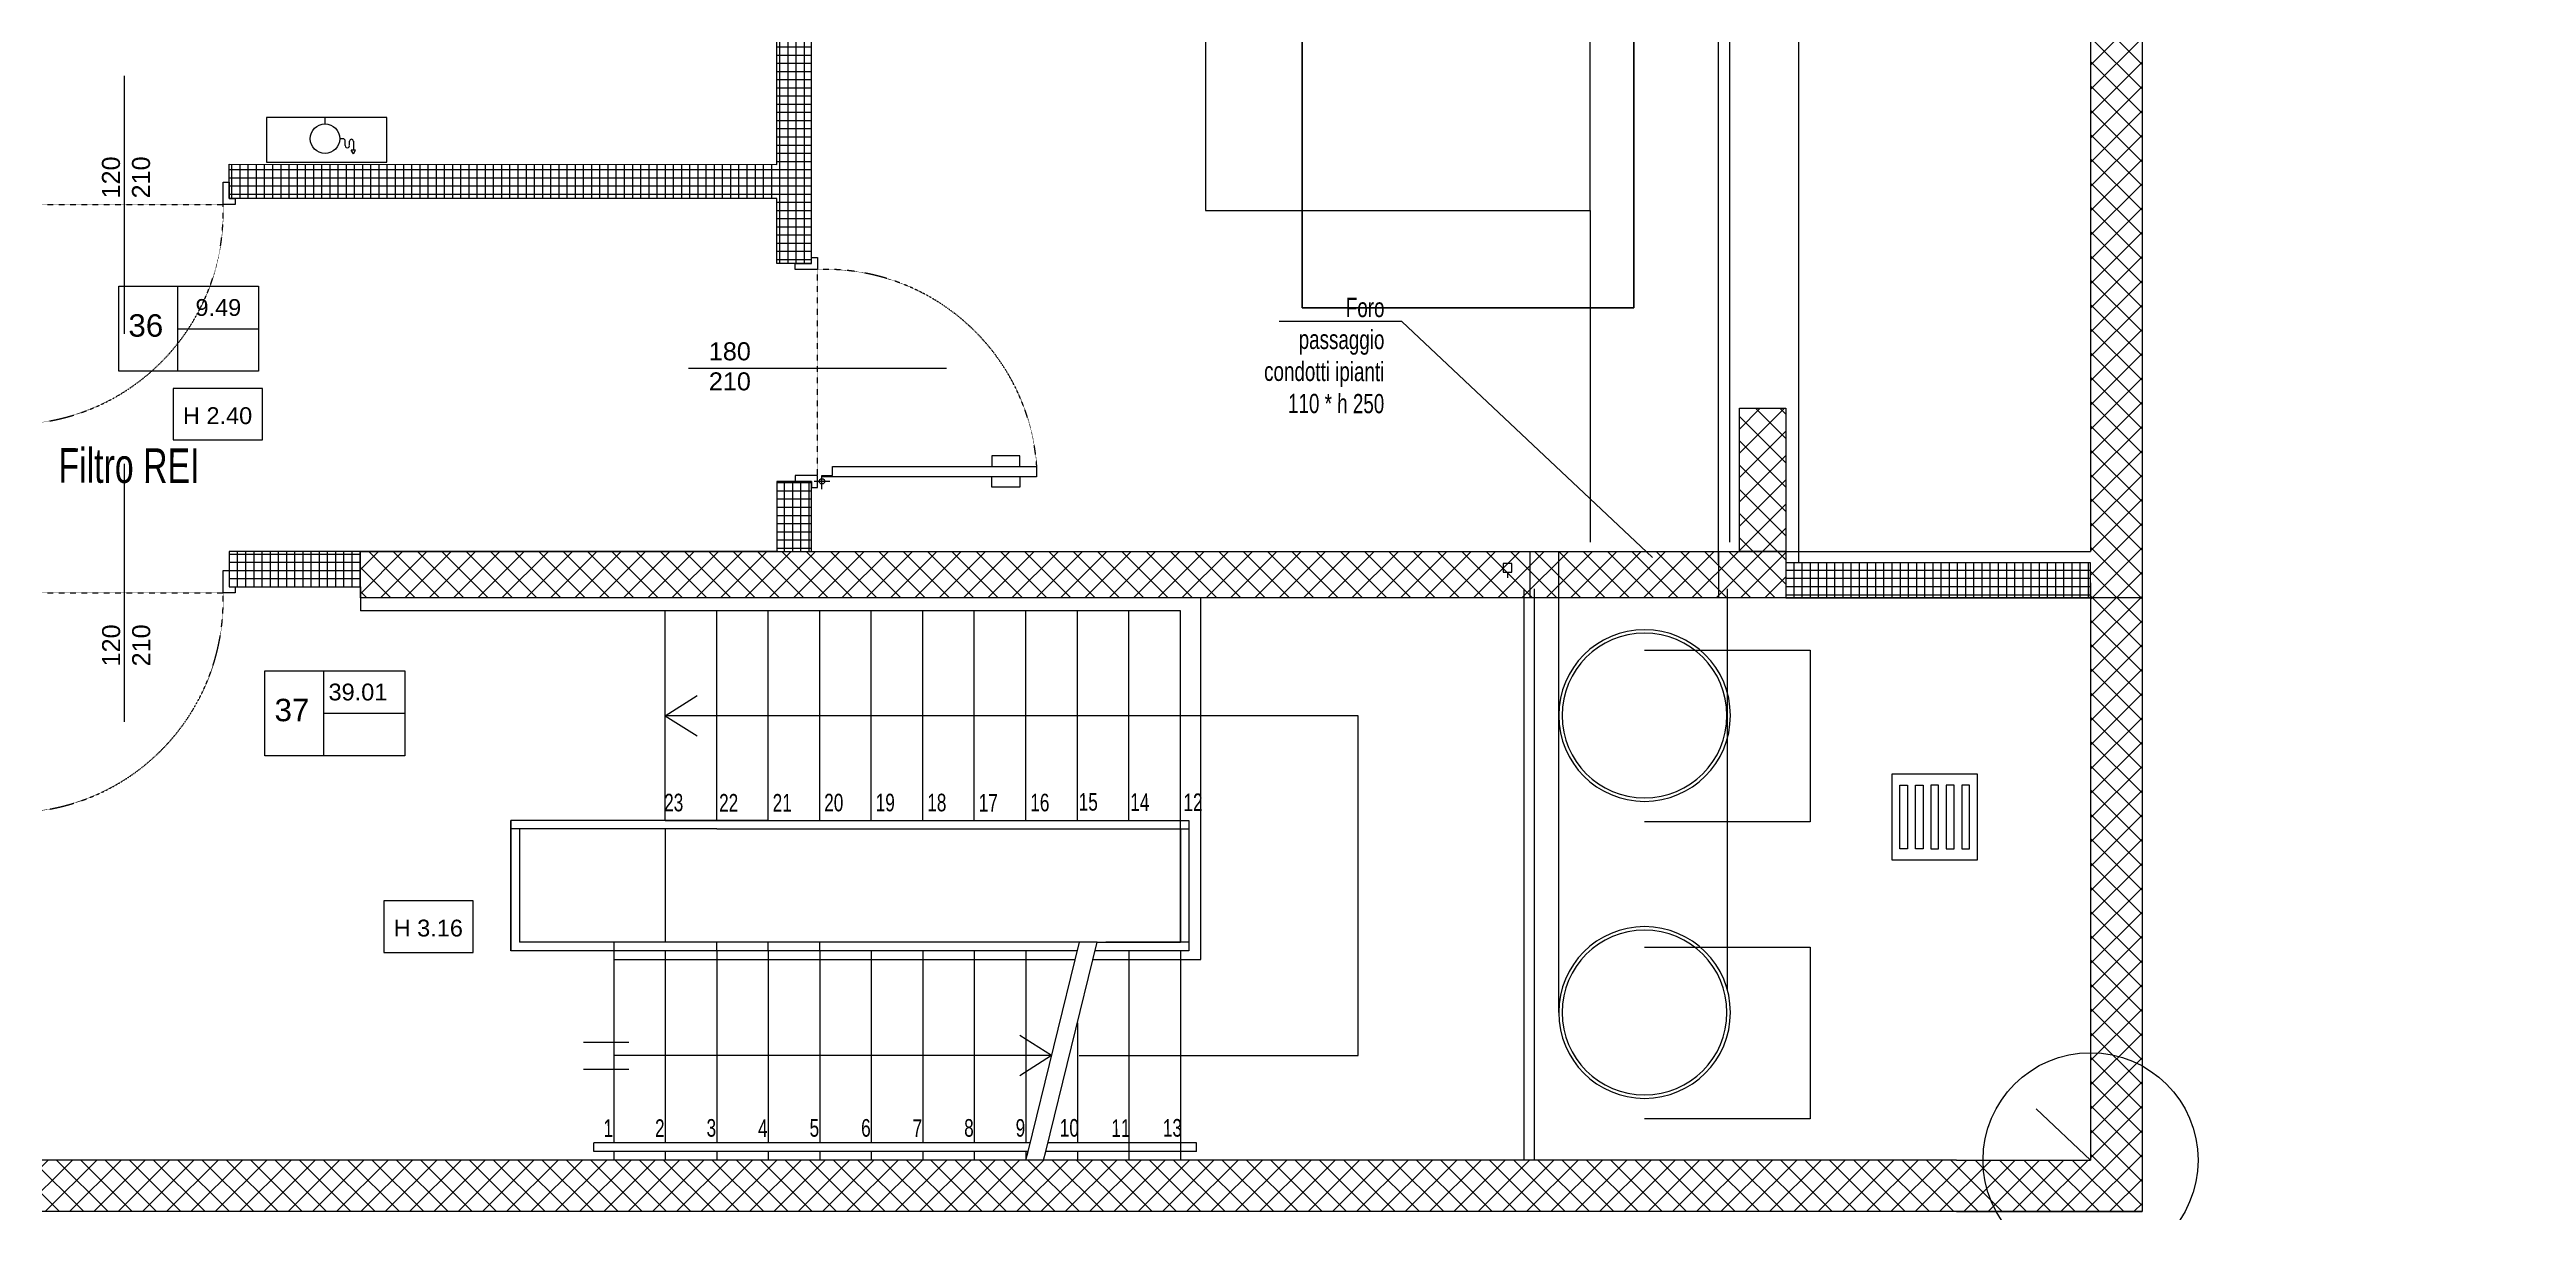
# Model space of a CAD drawing. Header units: millimetres. Extents: x -3782782348 to 131293, y -36553 to 57271.
# Drawn here: x 98095 to 99537, y 34743 to 35420 of the extents above; entities that cross this region are included whole.
import ezdxf

# ---------------------------------------------------------------- set-up
doc = ezdxf.new("R2010")
doc.units = ezdxf.units.MM
doc.header["$LTSCALE"] = 0.01
doc.linetypes.add('CONTINOUS', pattern=[0])
doc.linetypes.add('HIDDEN2', pattern=[4.7625, 3.175, -1.5875])
doc.layers.add('tubi_uta', color=253, linetype='Continuous', lineweight=50)
doc.layers.add('X_MURI', color=8, linetype='Continuous')
doc.layers.add('X_quote serramenti interni', color=251, linetype='CONTINOUS')
doc.styles.add('nomi', font='arial.ttf')
doc.styles.add('QUOTE', font='simplex.shx', dxfattribs={"width": 0.7})
pattern_1 = [(180, (96724.8174, -16956.5025), (-6e-16, -4.7625), []), (270, (96724.8174, -16956.5025), (4.7625, -9e-16), [])]

# ---------------------------------------------------------------- blocks, each defined once
blk = doc.blocks.new('porta 120 metallica')
blk.add_line((66, 71.6), (66, -78.7))
at = {"linetype": 'ByBlock'}
for p, q in [((-4.4, -6.2), (3.4, -6.2)), ((0.1, -10.8), (0.1, -1.7))]:
    blk.add_line(p, q, dxfattribs=at)
at = {"color": 5, "linetype": 'HIDDEN2'}
blk.add_line((3.5, -3.5), (123.5, -3.5), dxfattribs=at)
at = {"linetype": 'ByBlock'}
for points in [[(-3.5, 0), (-3.5, -3.5), (3.5, -3.5), (3.5, 9.5), (0, 9.5), (0, 0)], [(123.5, -3.5), (123.5, 9.5), (127, 9.5), (127, 0), (130.5, 0), (130.5, -3.5)], [(8.8, -12.3), (8.8, -131.2), (3.5, -131.2), (3.5, -131.2), (2.8, -131.2), (2.8, -6.2), (3.5, -6.2), (3.5, -12.3)]]:
    blk.add_lwpolyline(points, close=True, dxfattribs=at)
for points in [[(2.8, -121.4), (-3.3, -121.4), (-3.3, -105.1), (2.8, -105.1)], [(8.8, -121.4), (14.9, -121.4), (14.9, -105.1), (8.8, -105.1)]]:
    blk.add_lwpolyline(points, dxfattribs=at)
blk.add_circle((0.1, -6.2), 1.51, dxfattribs=at)
at = {"color": 5, "linetype": 'HIDDEN2'}
blk.add_arc((0, -8), 123.6, 274.0732, 2.0664, dxfattribs=at)

msp = doc.modelspace()

# ---------------------------------------------------------------- hatches: boundary and pattern name
at = {"layer": 'X_MURI', "ltscale": 4}
h = msp.add_hatch(dxfattribs=at)
h.set_pattern_fill('_USER', color=256, scale=10, angle=45, style=0, double=1, pattern_type=0)
h.set_pattern_definition([(45, (96724.817, -16956.502), (-7.0710678, 7.0710678), []), (135, (96724.817, -16956.502), (-7.0710678, -7.0710678), [])])
h.paths.add_polyline_path([(97723.2, 34743), (97723.2, 34773), (99283.5, 34773), (99283.5, 35985), (99507.3, 35985), (99507.3, 37121), (99283.5, 37121), (99283.5, 37471), (99313.5, 37471), (99313.5, 37151), (99537.3, 37151), (99537.3, 35955), (99313.5, 35955), (99313.5, 34743)])
h = msp.add_hatch(dxfattribs=at)
h.set_pattern_fill('NET', color=256, scale=1.5, angle=180, style=0)
h.set_pattern_definition(pattern_1)
h.paths.add_polyline_path([(98538.5, 35295.3), (98518.5, 35295.3), (98518.6, 35538.7), (98538.6, 35538.7)])
h = msp.add_hatch(dxfattribs=at)
h.set_pattern_fill('NET', color=256, scale=1.5, angle=180, style=0)
h.set_pattern_definition([(180, (96724.8174, -16956.5025), (-6e-16, -4.7625), []), (270, (96724.8174, -16956.5025), (4.7625, -9e-16), [])])
h.paths.add_polyline_path([(98199.5, 35333.1), (98199.5, 35353.1), (98518.5, 35353.1), (98518.5, 35333.1)])
h = msp.add_hatch(dxfattribs=at)
h.set_pattern_fill('_USER', color=256, scale=10, angle=45, style=0, double=1, pattern_type=0)
h.set_pattern_definition([(45, (139069.621, 4436.309), (-7.0710678, 7.0710678), []), (135, (139069.621, 4436.309), (-7.0710678, -7.0710678), [])])
h.paths.add_polyline_path([(99106.1, 35127.5), (99079.1, 35127.5), (99079.1, 35127.5), (98276, 35127.5), (98276, 35100.5), (99106.1, 35100.5)])
h.paths.add_polyline_path([(99106.1, 35211), (99079.1, 35211), (99079.1, 35127.5), (99106.1, 35127.5)])
h = msp.add_hatch(dxfattribs=at)
h.set_pattern_fill('NET', color=256, scale=1.5, angle=180, style=0)
h.set_pattern_definition([(180, (101194.764, -20305.9457), (-6e-16, -4.7625), []), (270, (101194.764, -20305.9457), (4.7625, -9e-16), [])])
h.paths.add_polyline_path([(98538.6, 35127.5), (98518.5, 35127.5), (98518.5, 35168.3), (98538.6, 35168.3)])
h = msp.add_hatch(dxfattribs=at)
h.set_pattern_fill('NET', color=256, scale=1.5, angle=180, style=0)
h.set_pattern_definition([(7e-15, (95585.148, -19937.9684), (6e-16, -4.7625), []), (270, (95585.148, -19937.9684), (-4.7625, -9e-16), [])])
h.paths.add_polyline_path([(98276, 35107), (98276, 35127.5), (98199.5, 35127.5), (98199.5, 35107)])
h = msp.add_hatch(dxfattribs=at)
h.set_pattern_fill('NET', color=256, scale=1.5, angle=180, style=0)
h.set_pattern_definition(pattern_1)
h.paths.add_polyline_path([(99283.5, 35100.5), (99283.5, 35121), (99106.1, 35121), (99106.1, 35100.5)])

# ---------------------------------------------------------------- linework, layer by layer
at = {"layer": 'tubi_uta', "color": 7, "elevation": 0}
msp.add_lwpolyline([(99017.5, 35269.5), (98824.5, 35269.5), (98824.5, 35936.5), (99017.5, 35936.5), (99017.5, 35269.5)], dxfattribs=at)
at = {"layer": 'X_MURI', "ltscale": 4}
for p, q in [((99066.8, 40259, 0), (99066.7, 35121)), ((99113.4, 40259, 0), (99113.5, 35121)), ((99283.5, 35985, 0), (99283.5, 35127.5, 0)), ((99073.5, 35133, 0), (99073.5, 35951, 0)), ((99313.5, 35955, 0), (99313.5, 35100.5, 0)), ((99283.5, 35807, 0), (99283.5, 35133, 0)), ((99283.5, 35807), (99283.5, 35133)), ((98518.5, 35353, 0), (98518.5, 35538.6, 0)), ((98538.6, 35295.3, 0), (98538.6, 35538.6, 0)), ((98291.4, 35380.4, 0), (98221.4, 35380.4, 0)), ((98221.4, 35380.4, 0), (98221.4, 35354.4, 0)), ((98291.4, 35380.4, 0), (98221.4, 35380.4, 0)), ((98221.4, 35380.4, 0), (98221.4, 35354.4, 0)), ((98255.4, 35376.6, 0), (98255.4, 35380.4, 0)), ((98265.9, 35368, 0), (98264, 35368, 0)), ((98267.2, 35364, 0), (98267.2, 35366.6, 0)), ((98291.4, 35354.4, 0), (98291.4, 35380.4, 0)), ((98291.4, 35354.4, 0), (98291.4, 35380.4, 0)), ((98199.5, 35353.1, 0), (98518.5, 35353, 0)), ((98199.5, 35333.1, 0), (98199.5, 35353.1, 0)), ((98221.4, 35354.4, 0), (98291.4, 35354.4, 0)), ((98269.7, 35364, 0), (98269.7, 35366.6, 0)), ((98271.9, 35359.2, 0), (98270.6, 35361.3, 0)), ((98273.1, 35361.3, 0), (98270.6, 35361.3, 0)), ((98271.9, 35366.6, 0), (98271.9, 35361.3, 0)), ((98271.9, 35359.2, 0), (98273.1, 35361.3, 0)), ((98518.5, 35333.1, 0), (98199.5, 35333.1, 0)), ((98518.5, 35295.3, 0), (98518.5, 35333.1, 0)), ((98992.1, 35326.1, 0), (98992.1, 35133, 0)), ((98538.6, 35295.3, 0), (98518.5, 35295.3, 0)), ((98169.5, 35282.1), (98169.5, 35232.6)), ((98169.5, 35282.1), (98169.5, 35232.6)), ((98169.5, 35257.3), (98216.6, 35257.3)), ((98169.5, 35257.3), (98216.6, 35257.3)), ((98882.5, 35261.5), (98811, 35261.5)), ((98882.5, 35261.5), (99028.5, 35124, 0)), ((99082.6, 35211), (99102.6, 35211)), ((98518.5, 35168.4, 0), (98518.5, 35127.5, 0)), ((98276, 35100.5, 0), (98276, 35127.5, 0)), ((98276, 35127.5, 0), (99283.5, 35127.5, 0)), ((98956.9, 35127.5, 0), (98956.9, 35100.5, 0)), ((98956.9, 35124, 0), (98956.9, 35100.5, 0)), ((98973.8, 34859, 0), (98973.8, 35127.5, 0)), ((99066.9, 35127.5, 0), (99066.9, 35100.5, 0)), ((99066.9, 35124, 0), (99066.9, 35100.5, 0)), ((98944, 35115.5, 0), (98944, 35112.2, 0)), ((99283.5, 35121, 0), (99106.1, 35121, 0)), ((99283.5, 35109.2), (99283.5, 34953)), ((99073.6, 35100.5, 0), (98276, 35100.5, 0)), ((98753.5, 35093, 0), (98276, 35093, 0)), ((98453.5, 34970.9, 0), (98453.5, 35092.9, 0)), ((98453.5, 34970.9, 0), (98453.5, 35092.9, 0)), ((98483.5, 34970.9, 0), (98483.5, 35092.9, 0)), ((98483.5, 34970.9, 0), (98483.5, 35092.9, 0)), ((98513.5, 34970.9, 0), (98513.5, 35092.9, 0)), ((98513.5, 34970.9, 0), (98513.5, 35092.9, 0)), ((98543.5, 34970.9, 0), (98543.5, 35092.9, 0)), ((98543.5, 34970.9, 0), (98543.5, 35092.9, 0)), ((98573.5, 34970.9, 0), (98573.5, 35092.9, 0)), ((98573.5, 34970.9, 0), (98573.5, 35092.9, 0)), ((98603.5, 34970.9, 0), (98603.5, 35092.9, 0)), ((98603.5, 34970.9, 0), (98603.5, 35092.9, 0)), ((98633.5, 34970.9, 0), (98633.5, 35092.9, 0)), ((98633.5, 34970.9, 0), (98633.5, 35092.9, 0)), ((98663.5, 34970.9, 0), (98663.5, 35092.9, 0)), ((98663.5, 34970.9, 0), (98663.5, 35092.9, 0)), ((98693.5, 34970.9, 0), (98693.5, 35092.9, 0)), ((98693.5, 34970.9, 0), (98693.5, 35092.9, 0)), ((98723.5, 34970.9, 0), (98723.5, 35092.9, 0)), ((98723.5, 34970.9, 0), (98723.5, 35092.9, 0)), ((98753.5, 34970.9, 0), (98753.5, 35092.9, 0)), ((98753.5, 34970.9, 0), (98753.5, 35092.9, 0)), ((99073.6, 35100.5, 0), (98765.5, 35100.5, 0)), ((99102.6, 35100.5, 0), (98765.5, 35100.5, 0)), ((98953.5, 35105.8, 0), (98953.5, 34773, 0)), ((98953.5, 35105.8, 0), (98953.5, 34773, 0)), ((98959.5, 35105.8, 0), (98959.5, 34773, 0)), ((98959.5, 35105.8, 0), (98959.5, 34773, 0)), ((99072, 34872.5, 0), (99072, 35105.8, 0)), ((99313.5, 35100.5, 0), (99103.6, 35100.5, 0)), ((99283.7, 35100.5, 0), (99106.3, 35100.5, 0)), ((99023.8, 35070, 0), (99120.2, 35070, 0)), ((99120.2, 35070, 0), (99120.2, 34970, 0)), ((98254.6, 35058.1), (98254.6, 35008.6)), ((98254.6, 35058.1), (98254.6, 35008.6)), ((98254.6, 35033.3), (98301.8, 35033.3)), ((98254.6, 35033.3), (98301.8, 35033.3)), ((98363.7, 34894.9, 0), (98363.7, 34970.9, 0)), ((98453.5, 34970.9, 0), (98363.7, 34970.9, 0)), ((98363.7, 34970.9, 0), (98363.7, 34894.9, 0)), ((98363.7, 34894.9, 0), (98363.7, 34970.9, 0)), ((98453.5, 34970.9, 0), (98363.7, 34970.9, 0)), ((98363.7, 34970.9, 0), (98363.7, 34894.9, 0)), ((98453.5, 34965.9, 0), (98363.7, 34965.9, 0)), ((98453.5, 34965.9, 0), (98363.7, 34965.9, 0)), ((98368.7, 34965.9, 0), (98368.7, 34899.9, 0)), ((98368.7, 34965.9, 0), (98368.7, 34899.9, 0)), ((98453.5, 34970.9, 0), (98758.5, 34970.9, 0)), ((98453.5, 34970.9, 0), (98758.5, 34970.9, 0)), ((98513.5, 34970.9, 0), (98453.5, 34970.9, 0)), ((98453.5, 34970.9, 0), (98758.5, 34970.9, 0)), ((98453.5, 34970.9, 0), (98758.5, 34970.9, 0)), ((98513.5, 34970.9, 0), (98453.5, 34970.9, 0)), ((98483.5, 34965.9, 0), (98453.5, 34965.9, 0)), ((98453.5, 34965.9, 0), (98453.5, 34899.9, 0)), ((98483.5, 34965.9, 0), (98453.5, 34965.9, 0)), ((98453.5, 34965.9, 0), (98453.5, 34899.9, 0)), ((98483.5, 34965.9, 0), (98758.5, 34965.9, 0)), ((98483.5, 34965.9, 0), (98758.5, 34965.9, 0)), ((98753.5, 34965.9, 0), (98753.5, 34899.9, 0)), ((98753.5, 34965.9, 0), (98753.5, 34899.9, 0)), ((98758.5, 34970.9, 0), (98758.5, 34894.9, 0)), ((98758.5, 34970.9, 0), (98758.5, 34894.9, 0)), ((99120.2, 34970, 0), (99023.8, 34970, 0)), ((99283.5, 34953), (99283.5, 34773)), ((99313.5, 34923), (99313.5, 34743)), ((98423.5, 34894.9, 0), (98363.7, 34894.9, 0)), ((98423.5, 34894.9, 0), (98363.7, 34894.9, 0)), ((98423.5, 34899.9, 0), (98368.7, 34899.9, 0)), ((98423.5, 34899.9, 0), (98368.7, 34899.9, 0)), ((98705.1, 34899.9, 0), (98423.5, 34899.9, 0)), ((98423.5, 34899.9, 0), (98423.5, 34894.9, 0)), ((98705.1, 34899.9, 0), (98423.5, 34899.9, 0)), ((98423.5, 34899.9, 0), (98423.5, 34894.9, 0)), ((98693.5, 34894.9, 0), (98423.5, 34894.9, 0)), ((98423.5, 34894.9, 0), (98423.5, 34783, 0)), ((98693.5, 34894.9, 0), (98423.5, 34894.9, 0)), ((98423.5, 34894.9, 0), (98423.5, 34783, 0)), ((98453.5, 34894.8, 0), (98453.5, 34783, 0)), ((98453.5, 34894.8, 0), (98453.5, 34783, 0)), ((98483.5, 34894.9, 0), (98483.5, 34783, 0)), ((98483.5, 34894.9, 0), (98483.5, 34783, 0)), ((98513.5, 34894.9, 0), (98513.5, 34783, 0)), ((98513.5, 34894.9, 0), (98513.5, 34783, 0)), ((98543.5, 34894.9, 0), (98543.5, 34783, 0)), ((98543.5, 34894.9, 0), (98543.5, 34783, 0)), ((98573.5, 34894.9, 0), (98573.5, 34783, 0)), ((98573.5, 34894.9, 0), (98573.5, 34783, 0)), ((98603.5, 34894.9, 0), (98603.5, 34783, 0)), ((98603.5, 34894.9, 0), (98603.5, 34783, 0)), ((98633.5, 34894.9, 0), (98633.5, 34783, 0)), ((98633.5, 34894.9, 0), (98633.5, 34783, 0)), ((98663.5, 34894.9, 0), (98663.5, 34783, 0)), ((98663.5, 34894.9, 0), (98663.5, 34783, 0)), ((98758.5, 34894.9, 0), (98703.8, 34894.9, 0)), ((98758.5, 34894.9, 0), (98703.8, 34894.9, 0)), ((98758.5, 34899.9, 0), (98710.1, 34899.9, 0)), ((98758.5, 34899.9, 0), (98710.1, 34899.9, 0)), ((98723.5, 34894.9, 0), (98723.5, 34772.9, 0)), ((98723.5, 34894.9, 0), (98723.5, 34772.9, 0)), ((98753.5, 34894.9, 0), (98753.5, 34772.9, 0)), ((98753.5, 34894.9, 0), (98753.5, 34772.9, 0)), ((99023.8, 34897, 0), (99120.2, 34897, 0)), ((99120.2, 34897, 0), (99120.2, 34797, 0)), ((98693.5, 34853, 0), (98693.5, 34783, 0)), ((98693.5, 34853, 0), (98693.5, 34783, 0)), ((98405.9, 34841.8), (98432.4, 34841.8)), ((98405.9, 34841.8, 0), (98432.4, 34841.8, 0)), ((98405.9, 34826), (98432.4, 34826)), ((98405.9, 34826, 0), (98432.4, 34826, 0)), ((99120.2, 34797, 0), (99023.8, 34797, 0)), ((99283.5, 34773), (99251.9, 34802.9)), ((98576, 34783, 0), (98412, 34783, 0)), ((98412, 34778, 0), (98412, 34783, 0)), ((98576, 34783, 0), (98412, 34783, 0)), ((98412, 34778, 0), (98412, 34783, 0)), ((98574.8, 34778, 0), (98412, 34778, 0)), ((98574.8, 34778, 0), (98412, 34778, 0)), ((98423.5, 34778, 0), (98423.5, 34772.9, 0)), ((98423.5, 34778, 0), (98423.5, 34773, 0)), ((98423.5, 34778, 0), (98423.5, 34773, 0)), ((98423.5, 34778, 0), (98423.5, 34773, 0)), ((98423.5, 34778, 0), (98423.5, 34772.9, 0)), ((98423.5, 34778, 0), (98423.5, 34773, 0)), ((98423.5, 34778, 0), (98423.5, 34773, 0)), ((98423.5, 34778, 0), (98423.5, 34773, 0)), ((98453.5, 34778, 0), (98453.5, 34772.7, 0)), ((98453.5, 34778, 0), (98453.5, 34773, 0)), ((98453.5, 34778, 0), (98453.5, 34772.7, 0)), ((98453.5, 34778, 0), (98453.5, 34773, 0)), ((98483.5, 34778, 0), (98483.5, 34772.9, 0)), ((98483.5, 34778, 0), (98483.5, 34773, 0)), ((98483.5, 34778, 0), (98483.5, 34772.9, 0)), ((98483.5, 34778, 0), (98483.5, 34773, 0)), ((98513.5, 34778, 0), (98513.5, 34772.9, 0)), ((98513.5, 34778, 0), (98513.5, 34773, 0)), ((98513.5, 34778, 0), (98513.5, 34772.9, 0)), ((98513.5, 34778, 0), (98513.5, 34773, 0)), ((98543.5, 34778, 0), (98543.5, 34772.9, 0)), ((98543.5, 34778, 0), (98543.5, 34773, 0)), ((98543.5, 34778, 0), (98543.5, 34772.9, 0)), ((98543.5, 34778, 0), (98543.5, 34773, 0)), ((98573.5, 34778, 0), (98573.5, 34772.9, 0)), ((98573.5, 34778, 0), (98573.5, 34773, 0)), ((98573.5, 34778, 0), (98573.5, 34772.9, 0)), ((98573.5, 34778, 0), (98573.5, 34773, 0)), ((98664.8, 34778, 0), (98574.8, 34778, 0)), ((98664.8, 34778, 0), (98574.8, 34778, 0)), ((98666, 34783, 0), (98576, 34783, 0)), ((98666, 34783, 0), (98576, 34783, 0)), ((98603.5, 34778, 0), (98603.5, 34772.9, 0)), ((98603.5, 34778, 0), (98603.5, 34773, 0)), ((98603.5, 34778, 0), (98603.5, 34772.9, 0)), ((98603.5, 34778, 0), (98603.5, 34773, 0)), ((98633.5, 34778, 0), (98633.5, 34772.9, 0)), ((98633.5, 34778, 0), (98633.5, 34775.1, 0)), ((98633.5, 34778, 0), (98633.5, 34772.9, 0)), ((98633.5, 34778, 0), (98633.5, 34775.1, 0)), ((98663.5, 34778, 0), (98663.5, 34772.9, 0)), ((98663.5, 34778, 0), (98663.5, 34773, 0)), ((98663.5, 34778, 0), (98663.5, 34772.9, 0)), ((98663.5, 34778, 0), (98663.5, 34773, 0)), ((98762.8, 34778, 0), (98675.1, 34778, 0)), ((98762.8, 34778, 0), (98675.1, 34778, 0)), ((98762.8, 34783, 0), (98676.3, 34783, 0)), ((98762.8, 34783, 0), (98676.3, 34783, 0)), ((98693.5, 34778, 0), (98693.5, 34772.9, 0)), ((98693.5, 34778, 0), (98693.5, 34773, 0)), ((98693.5, 34778, 0), (98693.5, 34772.9, 0)), ((98693.5, 34778, 0), (98693.5, 34773, 0)), ((98762.8, 34778, 0), (98762.8, 34783, 0)), ((98762.8, 34778, 0), (98762.8, 34783, 0)), ((99073.6, 34773, 0), (97723.2, 34773, 0)), ((98938.6, 34773, 0), (97738.1, 34773, 0)), ((99205.4, 34773, 0), (98938.6, 34773, 0)), ((99205.4, 34773, 0), (99283.5, 34773)), ((98938.6, 34743, 0), (96958.1, 34743, 0)), ((99103.6, 34743, 0), (96958.1, 34743, 0)), ((99205.4, 34743, 0), (98938.6, 34743, 0)), ((99205.4, 34743, 0), (99313.5, 34743))]:
    msp.add_line(p, q, dxfattribs=at)
at = {"layer": 'X_MURI', "ltscale": 4, "elevation": 0}
for points in [[(99313.5, 35955), (99313.5, 34743), (98330.2, 34743)], [(98538.6, 35127.5), (98538.6, 35127.5), (98538.6, 35168.3), (98518.5, 35168.3)], [(98519.1, 35127.5), (98199.5, 35127.5), (98199.5, 35107)], [(98276, 35107), (98276, 35107), (98276, 35127.5), (98199.5, 35127.5), (98199.5, 35107), (98276, 35107)], [(98199.5, 35107), (98276, 35107), (98276, 35093)], [(99283.5, 35100.5), (99283.5, 35100.5), (99283.5, 35121), (99106.1, 35121), (99106.1, 35100.5), (99283.5, 35100.5)], [(98702.6, 34889.9), (98765.5, 34889.9), (98765.5, 35100.5)], [(98702.6, 34889.9), (98765.5, 34889.9), (98765.5, 35100.5)], [(98705.1, 34899.9), (98753.5, 34899.9), (98753.5, 35093)], [(98705.1, 34899.9), (98753.5, 34899.9), (98753.5, 35093)], [(98453.5, 35031.9), (98472.1, 35043.6)], [(98453.5, 35031.9), (98472.1, 35043.6)], [(98694.6, 34833.9), (98857, 34833.9), (98857, 35031.9), (98453.5, 35031.9)], [(98453.5, 35031.9), (98472.1, 35020.2)], [(98694.6, 34833.9), (98857, 34833.9), (98857, 35031.9), (98453.5, 35031.9)], [(98453.5, 35031.9), (98472.1, 35020.2)], [(98453.5, 34894.8), (98453.5, 34894.9)], [(98453.5, 34894.8), (98453.5, 34894.9)], [(98483.5, 34894.8), (98483.5, 34899.9)], [(98483.5, 34894.8), (98483.5, 34899.9)], [(98513.5, 34894.8), (98513.5, 34899.9)], [(98513.5, 34894.8), (98513.5, 34899.9)], [(98543.5, 34894.8), (98543.5, 34899.9)], [(98543.5, 34894.8), (98543.5, 34899.9)], [(98664.8, 34778), (98694.8, 34899.9)], [(98664.8, 34778), (98694.8, 34899.9)], [(98675.1, 34778), (98705.1, 34899.9)], [(98675.1, 34778), (98705.1, 34899.9)], [(98423.5, 34889.9), (98692.3, 34889.9)], [(98423.5, 34889.9), (98692.3, 34889.9)], [(98678.5, 34833.9), (98423.5, 34833.9)], [(98678.5, 34833.9), (98423.5, 34833.9)], [(98678.5, 34833.9), (98660, 34845.6)], [(98678.5, 34833.9), (98660, 34845.6)], [(98678.5, 34833.9), (98660, 34822.2)], [(98678.5, 34833.9), (98660, 34822.2)], [(98663.5, 34772.9), (98664.8, 34778)], [(98663.5, 34772.9), (98664.8, 34778)], [(98673.8, 34772.9), (98675.1, 34778)], [(98673.8, 34772.9), (98675.1, 34778)]]:
    msp.add_lwpolyline(points, dxfattribs=at)
for points in [[(98992.1, 35870.1), (98768.2, 35870.1), (98768.2, 35326.1), (98992.1, 35326.1)], [(99079.1, 35211), (99106.1, 35211), (99106.1, 35127.5), (99079.1, 35127.5)], [(98276, 35127.5), (99106.1, 35127.5), (99106.1, 35100.5), (98276, 35100.5)], [(98941.5, 35115.5), (98946.5, 35115.5), (98946.5, 35120.5), (98941.5, 35120.5)], [(99167.7, 34947.9), (99217.7, 34947.9), (99217.7, 34997.9), (99167.7, 34997.9)], [(99177, 34954.4), (99172.5, 34954.4), (99172.5, 34991.4), (99177, 34991.4)], [(99186, 34954.4), (99181.5, 34954.4), (99181.5, 34991.4), (99186, 34991.4)], [(99190.5, 34954.4), (99195, 34954.4), (99195, 34991.4), (99190.5, 34991.4)], [(99199.5, 34954.4), (99204, 34954.4), (99204, 34991.4), (99199.5, 34991.4)], [(99208.5, 34954.4), (99213, 34954.4), (99213, 34991.4), (99208.5, 34991.4)]]:
    msp.add_lwpolyline(points, close=True, dxfattribs=at)
at = {"layer": 'X_MURI', "ltscale": 4}
for points in [[(98135.3, 35282.1), (98216.6, 35282.1), (98216.6, 35232.6), (98135.3, 35232.6)], [(98135.3, 35282.1), (98216.6, 35282.1), (98216.6, 35232.6), (98135.3, 35232.6)], [(98167, 35192.5), (98219, 35192.5), (98219, 35222.5), (98167, 35222.5)], [(98220.4, 35058.1), (98301.8, 35058.1), (98301.8, 35008.6), (98220.4, 35008.6)], [(98220.4, 35058.1), (98301.8, 35058.1), (98301.8, 35008.6), (98220.4, 35008.6)], [(98289.6, 34894), (98341.6, 34894), (98341.6, 34924), (98289.6, 34924)]]:
    msp.add_lwpolyline(points, close=True, dxfattribs=at)
for centre, radius in [((98255.4, 35368, 0), 8.59), ((99283.5, 34773), 62.6)]:
    msp.add_circle(centre, radius, dxfattribs=at)
for centre, radius, start, end in [((98265.9, 35366.7, 0), 1.25, 355.7004, 90), ((98270.8, 35366.6, 0), 1.09, 0, 180), ((98268.4, 35363.9, 0), 1.25, 175.7004, 1.6541), ((99023.8, 35032, 0), 50, 90, 270), ((99023.8, 35032, 0), 48, 90, 270), ((99023.8, 35032, 0), 50, 270, 90), ((99023.8, 35032, 0), 48, 270, 90), ((99023.8, 34859, 0), 50, 90, 270), ((99023.8, 34859, 0), 48, 90, 270), ((99023.8, 34859, 0), 50, 270, 90), ((99023.8, 34859, 0), 48, 270, 90)]:
    msp.add_arc(centre, radius, start, end, dxfattribs=at)

# ---------------------------------------------------------------- block references
for p in [(98072.5, 35333.1, 0), (98072.5, 35107, 0)]:
    msp.add_blockref('porta 120 metallica', p, dxfattribs=at)
at = {"layer": 'X_MURI', "ltscale": 4, "rotation": 90}
msp.add_blockref('porta 120 metallica', (98538.6, 35168.3, 0), dxfattribs=at)

# ---------------------------------------------------------------- texts
at = {"layer": 'X_MURI', "ltscale": 4}
for s, insert, char_height, width, attachment_point, rotation, style in [('{\\H1.6x;36}', (98161.2, 35259.1), 8.165, 81.649, 6, 359.9558, 'nomi'), ('{\\H1.2x;9.49}', (98206.6, 35269.6, 0), 8.165, 81.649, 6, 359.9558, 'nomi'), ('{\\fArial|b0|i0|c0|p34;Foro\\Ppassaggio\\Pcondotti ipianti\\P110 * h 250}', (98872.2, 35207.9, 0), 11.2, 182.098, 9, 359.8509, 'QUOTE'), ('{\\fArial|b0|i0|c204|p34;\\H1.2x;H \\fArial|b0|i0|c0|p34;2.40}', (98213, 35206.6, 0), 8.165, 81.649, 6, 359.9558, 'nomi'), ('{\\fArial|b0|i0|c0|p34;\\H0.8x;Filtro REI}', (98182.3, 35167.1, 0), 25.2, 409.719, 9, 359.8509, 'QUOTE'), ('{\\H1.2x;39.01}', (98291.7, 35045.6, 0), 8.165, 81.649, 6, 359.9558, 'nomi'), ('{\\H1.6x;37}', (98246.3, 35035.1), 8.165, 81.649, 6, 359.9558, 'nomi'), ('{\\fArial|b0|i0|c0|p34;\\H10.9x;23}', (98452.9, 34976, 0), 0.941, 112.266, 7, 0.2802, 'QUOTE'), ('{\\fArial|b0|i0|c0|p34;\\H10.9x;23}', (98452.9, 34976, 0), 0.941, 112.266, 7, 0.2802, 'QUOTE'), ('{\\fArial|b0|i0|c0|p34;\\H10.9x;22}', (98484.9, 34976, 0), 0.941, 112.266, 7, 0.2802, 'QUOTE'), ('{\\fArial|b0|i0|c0|p34;\\H10.9x;22}', (98484.9, 34976, 0), 0.941, 112.266, 7, 0.2802, 'QUOTE'), ('{\\fArial|b0|i0|c0|p34;\\H10.9x;21}', (98516.1, 34976, 0), 0.941, 112.266, 7, 0.2802, 'QUOTE'), ('{\\fArial|b0|i0|c0|p34;\\H10.9x;21}', (98516.1, 34976, 0), 0.941, 112.266, 7, 0.2802, 'QUOTE'), ('{\\fArial|b0|i0|c0|p34;\\H10.9x;20}', (98546.1, 34976, 0), 0.941, 112.266, 7, 0.2802, 'QUOTE'), ('{\\fArial|b0|i0|c0|p34;\\H10.9x;20}', (98546.1, 34976, 0), 0.941, 112.266, 7, 0.2802, 'QUOTE'), ('{\\fArial|b0|i0|c0|p34;\\H10.9x;19}', (98576.1, 34976, 0), 0.941, 112.266, 7, 0.2802, 'QUOTE'), ('{\\fArial|b0|i0|c0|p34;\\H10.9x;19}', (98576.1, 34976, 0), 0.941, 112.266, 7, 0.2802, 'QUOTE'), ('{\\fArial|b0|i0|c0|p34;\\H10.9x;18}', (98606.1, 34976, 0), 0.941, 112.266, 7, 0.2802, 'QUOTE'), ('{\\fArial|b0|i0|c0|p34;\\H10.9x;18}', (98606.1, 34976, 0), 0.941, 112.266, 7, 0.2802, 'QUOTE'), ('{\\fArial|b0|i0|c0|p34;\\H10.9x;17}', (98636.1, 34976, 0), 0.941, 112.266, 7, 0.2802, 'QUOTE'), ('{\\fArial|b0|i0|c0|p34;\\H10.9x;17}', (98636.1, 34976, 0), 0.941, 112.266, 7, 0.2802, 'QUOTE'), ('{\\fArial|b0|i0|c0|p34;\\H10.9x;16}', (98666.1, 34976, 0), 0.941, 112.266, 7, 0.2802, 'QUOTE'), ('{\\fArial|b0|i0|c0|p34;\\H10.9x;16}', (98666.1, 34976, 0), 0.941, 112.266, 7, 0.2802, 'QUOTE'), ('{\\fArial|b0|i0|c0|p34;\\H10.9x;15}', (98694.3, 34976.4, 0), 0.941, 112.266, 7, 0.2802, 'QUOTE'), ('{\\fArial|b0|i0|c0|p34;\\H10.9x;15}', (98694.3, 34976.4, 0), 0.941, 112.266, 7, 0.2802, 'QUOTE'), ('{\\fArial|b0|i0|c0|p34;\\H10.9x;14}', (98724.3, 34976.4, 0), 0.941, 112.266, 7, 0.2802, 'QUOTE'), ('{\\fArial|b0|i0|c0|p34;\\H10.9x;14}', (98724.3, 34976.4, 0), 0.941, 112.266, 7, 0.2802, 'QUOTE'), ('{\\fArial|b0|i0|c0|p34;\\H10.9x;12}', (98755.3, 34976.3, 0), 0.941, 112.266, 7, 0.2802, 'QUOTE'), ('{\\fArial|b0|i0|c0|p34;\\H10.9x;12}', (98755.3, 34976.3, 0), 0.941, 112.266, 7, 0.2802, 'QUOTE'), ('{\\H1.2x;H 3.16 }', (98335.7, 34908.1, 0), 8.165, 81.649, 6, 359.9558, 'nomi'), ('{\\fArial|b0|i0|c0|p34;\\H10.9x;1}', (98417.6, 34786.5, 0), 0.941, 112.266, 7, 0.2802, 'QUOTE'), ('{\\fArial|b0|i0|c0|p34;\\H10.9x;1}', (98417.6, 34786.5), 0.941, 112.266, 7, 0.2802, 'QUOTE'), ('{\\fArial|b0|i0|c0|p34;\\H10.9x;2}', (98447.6, 34786.5), 0.941, 112.266, 7, 0.2802, 'QUOTE'), ('{\\fArial|b0|i0|c0|p34;\\H10.9x;2}', (98447.6, 34786.5), 0.941, 112.266, 7, 0.2802, 'QUOTE'), ('{\\fArial|b0|i0|c0|p34;\\H10.9x;3}', (98477.6, 34786.5), 0.941, 112.266, 7, 0.2802, 'QUOTE'), ('{\\fArial|b0|i0|c0|p34;\\H10.9x;3}', (98477.6, 34786.5), 0.941, 112.266, 7, 0.2802, 'QUOTE'), ('{\\fArial|b0|i0|c0|p34;\\H10.9x;4}', (98507.6, 34786.5), 0.941, 112.266, 7, 0.2802, 'QUOTE'), ('{\\fArial|b0|i0|c0|p34;\\H10.9x;4}', (98507.6, 34786.5), 0.941, 112.266, 7, 0.2802, 'QUOTE'), ('{\\fArial|b0|i0|c0|p34;\\H10.9x;5}', (98537.6, 34786.5), 0.941, 112.266, 7, 0.2802, 'QUOTE'), ('{\\fArial|b0|i0|c0|p34;\\H10.9x;5}', (98537.6, 34786.5), 0.941, 112.266, 7, 0.2802, 'QUOTE'), ('{\\fArial|b0|i0|c0|p34;\\H10.9x;6}', (98567.6, 34786.5), 0.941, 112.266, 7, 0.2802, 'QUOTE'), ('{\\fArial|b0|i0|c0|p34;\\H10.9x;6}', (98567.6, 34786.5), 0.941, 112.266, 7, 0.2802, 'QUOTE'), ('{\\fArial|b0|i0|c0|p34;\\H10.9x;7}', (98597.6, 34786.5), 0.941, 112.266, 7, 0.2802, 'QUOTE'), ('{\\fArial|b0|i0|c0|p34;\\H10.9x;7}', (98597.6, 34786.5), 0.941, 112.266, 7, 0.2802, 'QUOTE'), ('{\\fArial|b0|i0|c0|p34;\\H10.9x;8}', (98627.6, 34786.5), 0.941, 112.266, 7, 0.2802, 'QUOTE'), ('{\\fArial|b0|i0|c0|p34;\\H10.9x;8}', (98627.6, 34786.5), 0.941, 112.266, 7, 0.2802, 'QUOTE'), ('{\\fArial|b0|i0|c0|p34;\\H10.9x;9}', (98657.6, 34786.5), 0.941, 112.266, 7, 0.2802, 'QUOTE'), ('{\\fArial|b0|i0|c0|p34;\\H10.9x;9}', (98657.6, 34786.5), 0.941, 112.266, 7, 0.2802, 'QUOTE'), ('{\\fArial|b0|i0|c0|p34;\\H10.9x;10}', (98683.3, 34786.5), 0.941, 112.266, 7, 0.2802, 'QUOTE'), ('{\\fArial|b0|i0|c0|p34;\\H10.9x;10}', (98683.3, 34786.5), 0.941, 112.266, 7, 0.2802, 'QUOTE'), ('{\\fArial|b0|i0|c0|p34;\\H10.9x;11}', (98713.3, 34786.5), 0.941, 112.266, 7, 0.2802, 'QUOTE'), ('{\\fArial|b0|i0|c0|p34;\\H10.9x;11}', (98713.3, 34786.5), 0.941, 112.266, 7, 0.2802, 'QUOTE'), ('{\\fArial|b0|i0|c0|p34;\\H10.9x;13}', (98743.3, 34786.5, 0), 0.941, 112.266, 7, 0.2802, 'QUOTE'), ('{\\fArial|b0|i0|c0|p34;\\H10.9x;13}', (98743.3, 34786.5, 0), 0.941, 112.266, 7, 0.2802, 'QUOTE')]:
    msp.add_mtext(s, dxfattribs=dict(at, insert=insert, char_height=char_height, width=width, attachment_point=attachment_point, rotation=rotation, style=style))
at = {"layer": 'X_quote serramenti interni', "char_height": 10.5, "width": 105, "attachment_point": 6, "style": 'nomi'}
for s, insert, rotation in [('\\pxql;120\\P210', (98139.5, 35438.2, 0), 90.0479), ('\\pxql;180\\P210', (98583.9, 35235.4, 0), 0.0479), ('\\pxql;120\\P210', (98139.6, 35165.6), 90.0479)]:
    msp.add_mtext(s, dxfattribs=dict(at, insert=insert, rotation=rotation))

doc.saveas('drawing.dxf')
